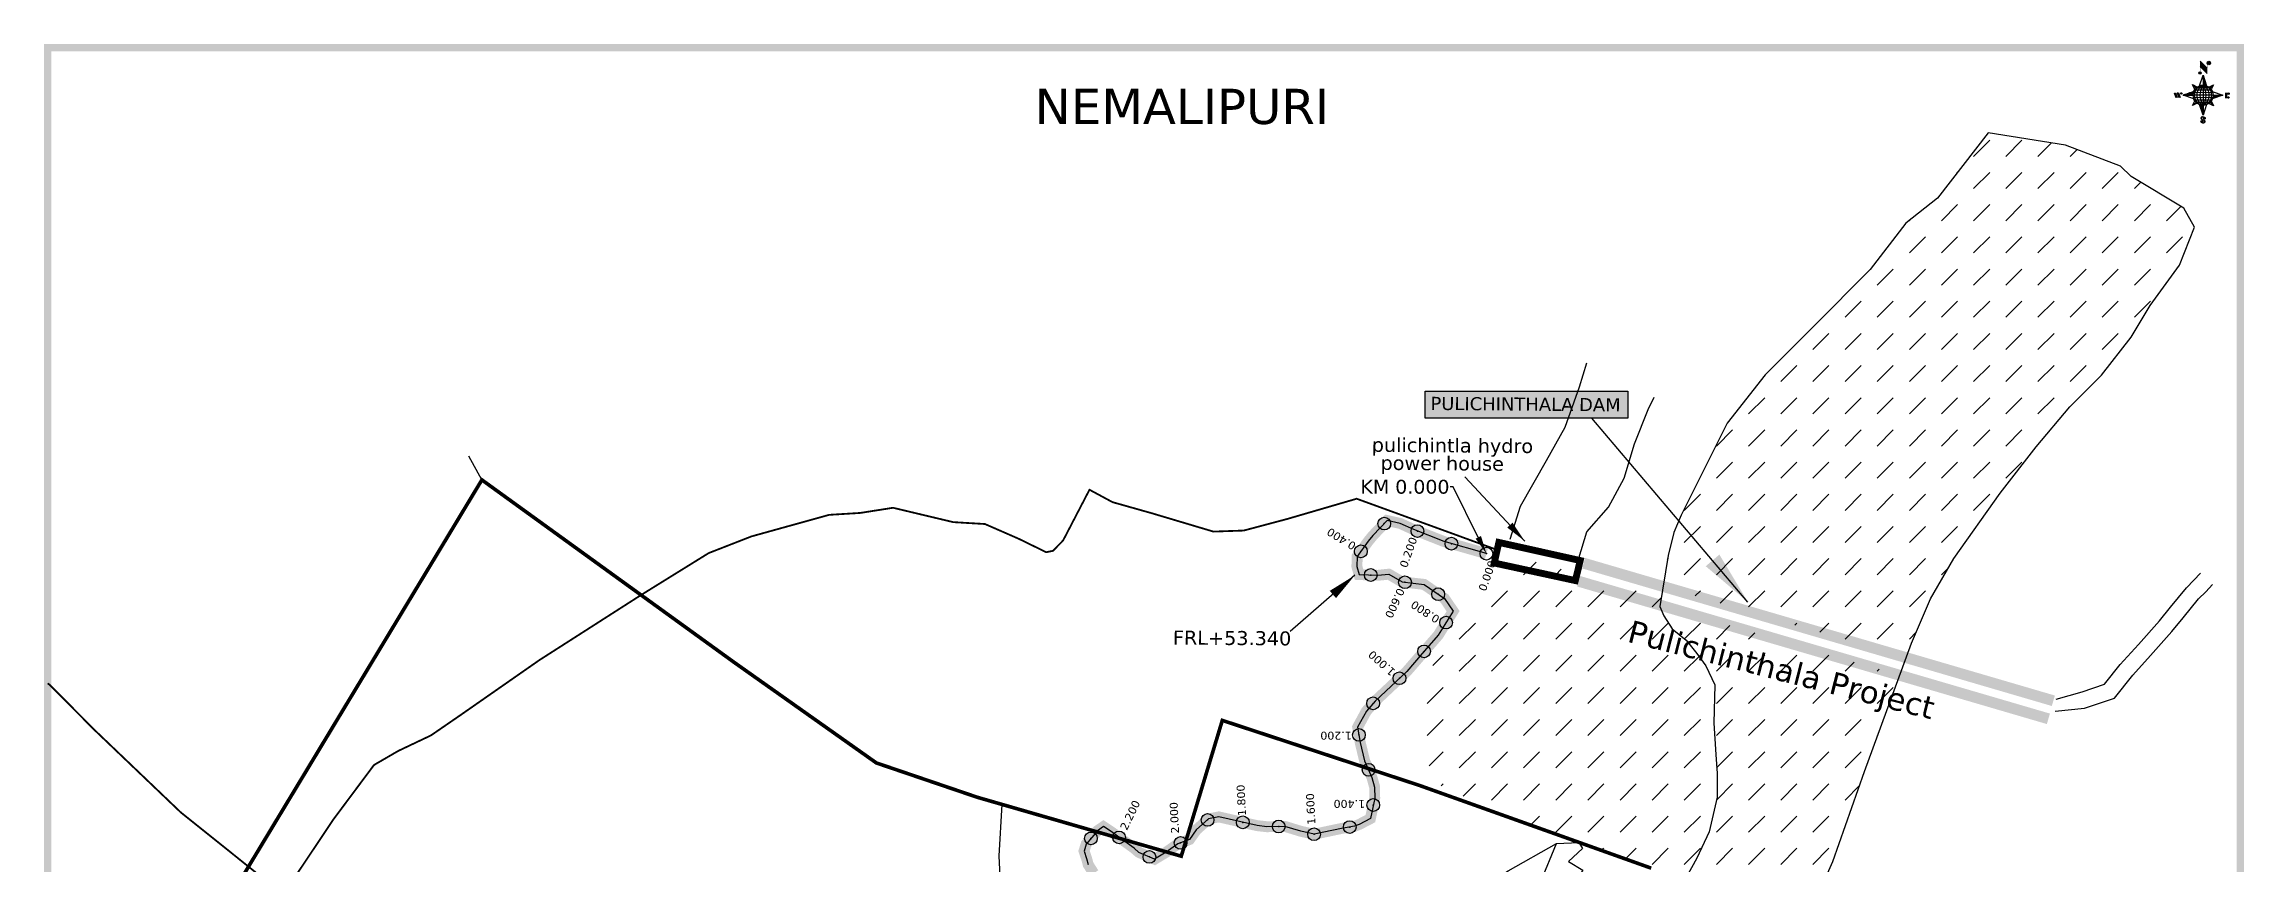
# Model space of a CAD drawing. Header units: inches. Extents: x 394917 to 400966, y 1849701 to 1856199.
# Drawn here: x 394917 to 400966, y 1853947 to 1856199 of the extents above; entities that cross this region are included whole.
import ezdxf
from ezdxf import colors
from ezdxf.entities.mleader import LeaderData, LeaderLine
from ezdxf.math import Vec2, Vec3

# ---------------------------------------------------------------- set-up
doc = ezdxf.new("R2010")
doc.units = ezdxf.units.IN
doc.header["$MEASUREMENT"] = 0
doc.header["$PDMODE"] = 32
doc.header["$PDSIZE"] = 35
for name, color, linetype in [('BND', 6, 'Continuous'), ('bord', 1, 'Continuous'), ('FRL', 3, 'Continuous'), ('points', 161, 'Continuous'), ('ROAD', 1, 'Continuous'), ('ROADS', 50, 'Continuous'), ('SY.AREA', 7, 'Continuous'), ('TEXT', 7, 'Continuous')]:
    doc.layers.add(name, color=color, linetype=linetype)
doc.styles.get("Standard").update_dxf_attribs({"font": 'verdana.ttf'})
doc.linetypes.add('FENCELINE2', pattern='A,0.25,-0.1,[132,ltypeshp.shx,S=0.1,R=0,X=-0.1,Y=0],-0.1,1', length=1.45)
doc.dimstyles.get("Standard").update_dxf_attribs({"dimtxt": 0.18, "dimasz": 0.18, "dimexe": 0.18, "dimexo": 0.0625, "dimgap": 0.09, "dimtad": 0, "dimtih": 1, "dimtoh": 1, "dimdec": 4, "dimzin": 0, "dimdsep": 46, "dimtxsty": 'Standard', "dimcen": 0.09, "dimadec": 0, "dimazin": 0, "dimtfac": 1, "dimtdec": 4, "dimtofl": 0, "dimtmove": 0, "dimatfit": 3, "dimfxl": 1, "dimtolj": 1, "dimtzin": 0, "dimarcsym": 0})
pattern_1 = [(267.297113149, (-8720374.938, 50637915.138), (10.5367255337, -0.497431438), [])]
pattern_2 = [(357.297113149, (-8720374.938, 50637915.138), (0.497431438, 10.5367255337), [])]

# ---------------------------------------------------------------- blocks, each defined once
blk = doc.blocks.new('*X23')
at = {"color": 0, "linetype": 'Continuous'}
for p, q in [((6321.6, 240.5), (6322.3, 241.2)), ((6321.6, 240.3), (6322.3, 241)), ((6321.6, 240.1), (6322.3, 240.8)), ((6321.6, 239.9), (6322.4, 240.7)), ((6321.6, 239.8), (6322.4, 240.6)), ((6321.6, 239.6), (6322.5, 240.5)), ((6321.6, 239.4), (6322.5, 240.3)), ((6321.6, 239.2), (6322.6, 240.2)), ((6321.7, 239.1), (6322.6, 240.1)), ((6321.8, 240.8), (6322.4, 241.4)), ((6321.8, 239), (6322.7, 240)), ((6321.8, 239), (6322.8, 239.9)), ((6321.9, 238.9), (6322.9, 239.8)), ((6322, 238.8), (6323, 239.7)), ((6322.1, 241.3), (6322.4, 241.6)), ((6322.1, 238.7), (6323.1, 239.6)), ((6322.2, 238.6), (6323.1, 239.6)), ((6322.3, 238.5), (6323.2, 239.5)), ((6322.4, 238.5), (6323.3, 239.4)), ((6322.5, 238.4), (6323.4, 239.3)), ((6322.7, 238.4), (6323.6, 239.3)), ((6322.8, 238.3), (6323.7, 239.2)), ((6322.9, 238.3), (6323.8, 239.1)), ((6323.1, 238.2), (6323.9, 239.1)), ((6323.2, 238.2), (6324, 239)), ((6323.3, 238.2), (6324.2, 239)), ((6323.5, 238.1), (6324.3, 238.9)), ((6323.7, 238.1), (6324.4, 238.9)), ((6323.8, 238.1), (6324.6, 238.8)), ((6324.1, 238.2), (6324.7, 238.8)), ((6324.3, 238.3), (6324.9, 238.8)), ((6324.6, 238.3), (6325.1, 238.8)), ((6324.8, 238.4), (6325.2, 238.8)), ((6325.1, 238.5), (6325.4, 238.8)), ((6325.4, 238.6), (6325.6, 238.8))]:
    blk.add_line(p, q, dxfattribs=at)
blk = doc.blocks.new('*X22')
at = {"color": 0, "linetype": 'Continuous'}
for p, q in [((6324.4, 240.3), (6324.5, 240.4)), ((6324.6, 240.3), (6324.8, 240.5)), ((6324.7, 240.2), (6325, 240.5)), ((6324.8, 240.2), (6325.2, 240.6)), ((6325, 240.1), (6325.5, 240.6)), ((6325.1, 240.1), (6325.6, 240.6)), ((6325.2, 240), (6325.8, 240.6)), ((6325.3, 240), (6326, 240.6)), ((6325.4, 239.9), (6326.1, 240.6)), ((6325.5, 239.8), (6326.2, 240.5)), ((6325.6, 239.8), (6326.3, 240.5)), ((6325.7, 239.7), (6326.5, 240.4)), ((6325.9, 239.6), (6326.6, 240.3)), ((6326, 239.5), (6326.7, 240.3)), ((6326, 239.4), (6326.8, 240.2)), ((6326.1, 239.3), (6327, 240.2)), ((6326.2, 239.3), (6327.1, 240.1)), ((6326.3, 239.2), (6327.1, 240)), ((6326.4, 239.1), (6327.2, 239.9)), ((6326.5, 239), (6327.3, 239.8)), ((6326.5, 238.9), (6327.4, 239.7)), ((6326.6, 238.8), (6327.5, 239.6)), ((6326.7, 238.7), (6327.5, 239.5)), ((6326.8, 238.6), (6327.6, 239.4)), ((6326.8, 238.5), (6327.7, 239.3)), ((6326.8, 236.5), (6327.4, 237)), ((6326.9, 238.3), (6327.8, 239.2)), ((6326.9, 238.2), (6327.9, 239.1)), ((6326.9, 236.8), (6327.6, 237.4)), ((6327, 238.1), (6327.8, 239)), ((6327, 237.9), (6327.8, 238.8)), ((6327, 237.8), (6327.8, 238.6)), ((6327, 237.6), (6327.8, 238.4)), ((6327, 237.4), (6327.8, 238.2)), ((6327, 237.3), (6327.8, 238)), ((6327, 237.1), (6327.8, 237.9))]:
    blk.add_line(p, q, dxfattribs=at)
blk = doc.blocks.new('H')
at = {"layer": 'bord', "extrusion": (0.000427885, 0.004792, 0.999988)}
h = blk.add_hatch(dxfattribs=at)
h.set_pattern_fill('LINE', color=8, scale=84.387686, angle=-2.7029, style=0)
h.set_pattern_definition(pattern_2)
h.paths.add_polyline_path([(-492, 786, -0.090992), (-448, 775), (-486, 912)])
h = blk.add_hatch(dxfattribs=at)
h.set_pattern_fill('LINE', color=8, scale=84.387686, angle=-92.7029, style=0)
h.set_pattern_definition(pattern_1)
h.paths.add_polyline_path([(-625, 665, -0.090992), (-615, 710), (-751, 671)])
h = blk.add_hatch(dxfattribs=at)
h.set_pattern_fill('LINE', color=8, scale=84.387686, angle=-92.7029, style=0)
h.set_pattern_definition(pattern_1)
h.paths.add_polyline_path([(-246, 647), (-372, 653, -0.090992), (-382, 609)])
h = blk.add_hatch(dxfattribs=at)
h.set_pattern_fill('LINE', color=8, scale=84.387686, angle=-2.7029, style=0)
h.set_pattern_definition(pattern_2)
h.paths.add_polyline_path([(-504, 533, -0.090992), (-549, 543), (-510, 406)])
for p, q in [((-538, 774, -1216), (-487, 906, -1216)), ((-519, 1020, -1217), (-435, 927, -1216)), ((-516, 1087, -1217), (-432, 994, -1217)), ((-487, 906, -1216), (-493, 780, -1216)), ((-487, 906, -1216), (-448, 769, -1216)), ((-865, 701, -1215), (-847, 638, -1215)), ((-847, 700, -1215), (-829, 637, -1215)), ((-829, 699, -1215), (-811, 636, -1215)), ((-829, 699, -1215), (-811, 698, -1215)), ((-811, 698, -1215), (-794, 635, -1215)), ((-752, 665, -1215), (-615, 704, -1215)), ((-752, 665, -1215), (-625, 659, -1215)), ((-619, 614, -1215), (-752, 665, -1215)), ((-639, 526, -1214), (-606, 585, -1215)), ((-639, 526, -1214), (-593, 568, -1215)), ((-627, 794, -1216), (-567, 760, -1216)), ((-627, 794, -1216), (-584, 747, -1215)), ((-599, 731, -1215), (-627, 794, -1216)), ((-421, 753, -1216), (-359, 781, -1216)), ((-359, 781, -1216), (-405, 739, -1216)), ((-399, 576, -1215), (-371, 513, -1214)), ((-359, 781, -1216), (-392, 721, -1215)), ((-246, 641, -1215), (-383, 603, -1215)), ((-379, 693, -1215), (-246, 641, -1215)), ((-373, 647, -1215), (-246, 641, -1215)), ((-213, 669, -1215), (-217, 601, -1215)), ((-197, 600, -1215), (-194, 668, -1215)), ((-577, 553, -1215), (-639, 526, -1214)), ((-511, 400, -1214), (-549, 537, -1214)), ((-460, 533, -1215), (-511, 400, -1214)), ((-505, 527, -1214), (-511, 400, -1214)), ((-371, 513, -1214), (-431, 546, -1215)), ((-371, 513, -1214), (-414, 560, -1215))]:
    blk.add_line(p, q, dxfattribs=at)
at = {"layer": 'bord', "color": 8, "linetype": 'ByBlock', "extrusion": (0.000427885, 0.004792, 0.999988)}
for p, q in [((-373, 647, -1215), (-625, 659, -1215)), ((-378, 616, -1215), (-623, 628, -1215)), ((-375, 679, -1215), (-620, 691, -1215)), ((-392, 585, -1215), (-611, 595, -1215)), ((-386, 711, -1215), (-605, 722, -1215)), ((-420, 555, -1215), (-587, 562, -1215)), ((-411, 744, -1216), (-578, 752, -1216)), ((-493, 780, -1216), (-505, 527, -1214))]:
    blk.add_line(p, q, dxfattribs=at)
at = {"layer": 'bord', "extrusion": (0.000427885, 0.004792, 0.999988), "elevation": -1212}
for points, const_width in [([(-530, 950, 1), (-520, 939, 1)], 14.8), ([(-414, 1073, 1), (-398, 1058, 1)], 22.3), ([(-776, 697, 1), (-769, 690, 1)], 8.9), ([(-180, 618, 1), (-173, 611, 1)], 9.79), ([(-178, 667, 1), (-171, 660, 1)], 9.79), ([(-525, 322, 1), (-533, 329, 1)], 11.1), ([(-490, 362, 1), (-498, 369, 1)], 11.1)]:
    blk.add_lwpolyline(points, format="xyb", close=True, dxfattribs=dict(at, const_width=const_width))
for points, const_width in [([(-522, 960), (-516, 1093)], 1.61), ([(-434, 933), (-428, 1066)], 1.61), ([(-870, 707), (-846, 706)], 0.642), ([(-829, 643), (-855, 644)], 0.642), ([(-829, 643), (-821, 678)], 0.642), ([(-811, 642), (-784, 641)], 0.642), ([(-793, 641), (-782, 694)], 0.642), ([(-177, 605), (-226, 607)], 0.706), ([(-223, 676), (-174, 673)], 0.706), ([(-195, 645), (-185, 644)], 0.706)]:
    blk.add_lwpolyline(points, dxfattribs=dict(at, const_width=const_width))
for points in [[(-537, 317), (-531, 310), (-520, 307), (-505, 307), (-494, 310), (-486, 318), (-487, 326), (-491, 333), (-494, 336), (-503, 341), (-522, 347), (-530, 352), (-534, 355), (-537, 363), (-537, 373), (-530, 381), (-520, 384), (-504, 384), (-493, 380), (-487, 373)], [(-522, 348), (-526, 354), (-528, 361), (-528, 371), (-526, 375), (-521, 381), (-515, 384)], [(-505, 307), (-499, 312), (-497, 319), (-497, 327), (-501, 335), (-509, 343)]]:
    blk.add_lwpolyline(points, dxfattribs=at)
at = {"layer": 'bord', "extrusion": (0.000427885, 0.004792, 0.999988)}
for centre, radius in [((-525, 944, -1212), 14.8), ((-406, 1065, -1212), 22.3), ((-773, 694, -1212), 8.9), ((-498, 659, -1212), 127), ((-177, 615, -1212), 9.79), ((-174, 663, -1212), 9.79), ((-529, 325, -1212), 11.1), ((-494, 365, -1212), 11.1)]:
    blk.add_circle(centre, radius, dxfattribs=at)
at = {"layer": 'bord', "color": 8, "linetype": 'ByBlock', "extrusion": (0.000427885, 0.004792, 0.999988)}
for centre, radius, start, end in [((-482, 658, -1212), 128, 94.9254, 259.6691), ((-437, 656, -1212), 141, 113.2864, 241.308), ((-316, 651, -1212), 222, 142.5892, 212.0053), ((-560, 662, -1212), 141, 293.2864, 61.308), ((-681, 668, -1212), 222, 322.5892, 32.0053), ((-515, 660, -1212), 128, 274.9254, 79.6691)]:
    blk.add_arc(centre, radius, start, end, dxfattribs=at)
at = {"layer": 'bord', "extrusion": (0.000427885, 0.004792, 0.999988)}
for points in [[(-516, 1093, -1212), (-431, 1000, -1212), (-519, 1026, -1212), (-434, 933, -1212)], [(-864, 707, -1212), (-846, 706, -1212), (-846, 644, -1212), (-829, 643, -1212)], [(-829, 705, -1212), (-811, 704, -1212), (-811, 642, -1212), (-793, 641, -1212)], [(-193, 674, -1212), (-197, 606, -1212), (-213, 675, -1212), (-216, 607, -1212)]]:
    blk.add_solid(points, dxfattribs=at)
at = {"layer": 'bord', "extrusion": (0.000427885, 0.004792, 0.999988), "xscale": 7.977342409717546, "yscale": 7.977342408231451, "zscale": 7.977342408476333, "rotation": 138.0840426661453}
for name, p in [('*X22', (38301, -31929, -1212)), ('*X23', (38314, -31951, -1212))]:
    blk.add_blockref(name, p, dxfattribs=at)

msp = doc.modelspace()

# ---------------------------------------------------------------- hatches: boundary and pattern name
h = msp.add_hatch()
h.set_pattern_fill('DASH', color=4, scale=500, angle=45)
h.paths.add_polyline_path([(399648.9, 1855290.3), (399544.8, 1855157.5), (399418.3, 1854904.9), (399398, 1854857.5), (399382.2, 1854794.4), (399368.4, 1854709), (400037, 1854513.4), (400051.7, 1854553.4), (400103.9, 1854675.2), (400167.8, 1854785.3), (400295.4, 1854965), (400394.1, 1855092.5), (400486.9, 1855202.6), (400574, 1855289.6), (400655.2, 1855393.9), (400707.5, 1855480.9), (400788.7, 1855591), (400829.3, 1855695.3), (400800.3, 1855747.5), (400655.2, 1855834.5), (400626.2, 1855863.4), (400475.3, 1855921.4), (400262, 1855954.7), (400123.2, 1855775.6), (400036.4, 1855706.3), (399938.1, 1855579.2), (399782, 1855423.2)])
h.paths.add_polyline_path([(399922.5, 1854201.1), (400019.3, 1854464.9), (399360.2, 1854657.8), (399359.5, 1854653.6), (399370.8, 1854628.7), (399393.4, 1854592.6), (399431.8, 1854561), (399461.2, 1854524.9), (399486.1, 1854491), (399510.9, 1854439.1), (399508.6, 1854333.1), (399513.2, 1854247.3), (399517.7, 1854195.4), (399517.7, 1854129.9), (399495.1, 1854035.1), (399461.5, 1853962.7), (399426.1, 1853898.7), (399756.9, 1853764.7), (399759.3, 1853772.8), (399801.7, 1853877.8), (399834.9, 1853953.3)])
h.paths.add_polyline_path([(399756.9, 1853764.7), (399426.1, 1853898.7), (399343.9, 1853750), (399263.5, 1853571.4), (399239.7, 1853370.5), (399220.4, 1853181.5), (399229.4, 1853051.9), (399268, 1852935.8), (399303.8, 1852807.7), (399323.1, 1852715.6), (399355.9, 1852663.3), (399408, 1852504), (399435.5, 1852295.4), (399444.3, 1852095.2), (399425.1, 1851906.9), (399354.7, 1851736.8), (399314.8, 1851679.3), (399208.3, 1851550.6), (399103.4, 1851439.9), (398851.1, 1851234.4), (398759, 1851183.3), (398642, 1851136.6), (398430, 1851062.1), (398310.6, 1851006.6), (398217.3, 1850949.8), (398099.3, 1850866.9), (397882, 1850781.9), (397832.4, 1850725.1), (397804.7, 1850668.3), (397772.7, 1850586.8), (397755.2, 1850512.6), (397725.6, 1850420.7), (397686.4, 1850352.5), (397660.9, 1850321.3), (397741.8, 1850325.6), (397910.4, 1850344.2), (397995.9, 1850366.3), (398046, 1850387.1), (398124.4, 1850467), (398253.1, 1850527), (398453.4, 1850613.8), (398605.1, 1850696.7), (398776.7, 1850770.7), (398912.1, 1850837.5), (399129.8, 1850947), (399345.5, 1851093.7), (399447, 1851144.3), (399656.3, 1851546), (399796.8, 1851759.2), (399813.2, 1851864.9), (399835.8, 1852149.9), (399859.2, 1852292.8), (399859.2, 1852365.6), (399847.5, 1852406.5), (399803.7, 1852514.3), (399735, 1852682), (399669.1, 1852885.3), (399610.5, 1853028.4), (399606.8, 1853088.8), (399610.5, 1853132.7), (399625.1, 1853189.3), (399657.4, 1853422.3)])
h.paths.add_polyline_path([(397621.1, 1850272.7), (397440.6, 1850242.4), (397285.9, 1850243.2), (397222.7, 1850203.9), (397132.9, 1850125.4), (397007.8, 1849982.1), (396842.7, 1849749.6), (396835.8, 1849711), (397345.4, 1849711), (397493.6, 1849874.6), (397666.7, 1850001.3), (397769.7, 1850075.5), (397872.7, 1850221.3), (397978.5, 1850318.4), (398046, 1850387.1), (397995.9, 1850366.3), (397910.4, 1850344.2), (397741.8, 1850325.6), (397660.9, 1850321.3)])
h.paths.add_polyline_path([(399238, 1854525.8), (400117.9, 1854301.2), (400148.3, 1854420.7), (399268.5, 1854645.2)], flags=9)
h.paths.add_polyline_path([(399714.4, 1851885.1), (399593.7, 1852816.5), (399470.4, 1852800.5), (399591.1, 1851869.1)], flags=24)
h = msp.add_hatch(color=2)
h.dxf.hatch_style = 1
h.paths.add_polyline_path([(398714.1, 1855245.5), (399271.3, 1855245.5), (399271.3, 1855171.5), (398714.1, 1855171.5)])
h = msp.add_hatch()
h.set_pattern_fill('DASH', color=4, scale=500, angle=45)
h.paths.add_polyline_path([(399510.9, 1854439.1), (399486.1, 1854491), (399461.2, 1854524.9), (399431.8, 1854561), (399393.4, 1854592.6), (399370.8, 1854628.7), (399359.5, 1854653.6), (399363.7, 1854679.4), (399002.4, 1854780.6), (398952.3, 1854780.3), (398868.6, 1854653.3), (398831.6, 1854614.7), (398788.1, 1854571.3), (398738.2, 1854498.9), (398705.9, 1854409.8), (398702.7, 1854310.1), (398723.6, 1854221.7), (398742.9, 1854168.6), (398931.8, 1854079.4), (399336, 1853935.2), (399420, 1853901.2), (399435.4, 1853915.5), (399461.5, 1853962.7), (399495.1, 1854035.1), (399517.7, 1854129.9), (399517.7, 1854195.4), (399513.2, 1854247.3), (399508.6, 1854333.1)])
h.paths.add_polyline_path([(398971.6, 1854484.1), (399319.2, 1854481.3), (399319.7, 1854541.4), (398972.1, 1854544.2)], flags=24)

# ---------------------------------------------------------------- linework, layer by layer
for points, const_width in [([(394927.2, 1856188.7), (400955.8, 1856188.7), (400955.8, 1849711), (394927.2, 1849711)], 20), ([(400955.8, 1856188.7), (400741.9, 1856188.7), (400741.9, 1855956.3), (400955.8, 1855956.3)], 0.175)]:
    msp.add_lwpolyline(points, close=True, dxfattribs=dict(const_width=const_width))
at = {"color": 4}
for points in [[(399801.7, 1853877.8), (399834.9, 1853953.3), (399922.5, 1854201.1), (400051.7, 1854553.4), (400103.9, 1854675.2), (400167.8, 1854785.3), (400295.4, 1854965), (400394.1, 1855092.5), (400486.9, 1855202.6), (400574, 1855289.6), (400655.2, 1855393.9), (400707.5, 1855480.9), (400788.7, 1855591), (400829.3, 1855695.3), (400800.3, 1855747.5), (400655.2, 1855834.5), (400626.2, 1855863.4), (400475.3, 1855921.4), (400262, 1855954.7), (400123.2, 1855775.6), (400036.4, 1855706.3), (399938.1, 1855579.2), (399782, 1855423.2), (399782, 1855423.2), (399648.9, 1855290.3), (399544.8, 1855157.5), (399418.3, 1854904.9), (399398, 1854857.5), (399382.2, 1854794.4), (399359.5, 1854653.6), (399370.8, 1854628.7), (399393.4, 1854592.6), (399431.8, 1854561), (399461.2, 1854524.9), (399486.1, 1854491), (399510.9, 1854439.1), (399508.6, 1854333.1), (399513.2, 1854247.3), (399517.7, 1854195.4), (399517.7, 1854129.9), (399495.1, 1854035.1), (399461.5, 1853962.7), (399343.9, 1853750)], [(398948.1, 1854838.8), (398976.6, 1854929.9), (399047.8, 1855055.2), (399099.2, 1855146.3), (399139.1, 1855257.4), (399159, 1855322.9)], [(399137, 1854786.2), (399159, 1854858.7), (399218.9, 1854927), (399261.7, 1855006.8), (399290.2, 1855100.8), (399327.3, 1855194.7), (399344.4, 1855228.9)]]:
    msp.add_lwpolyline(points, dxfattribs=at)
at = {"color": 2}
msp.add_lwpolyline([(398714.1, 1855245.5), (399271.3, 1855245.5), (399271.3, 1855171.5), (398714.1, 1855171.5)], close=True, dxfattribs=at)
at = {"color": 5, "const_width": 18.9}
msp.add_lwpolyline([(398904.4, 1854773.3), (398917.1, 1854829.9), (399140.9, 1854780.1), (399127.3, 1854725.1), (398904.4, 1854773.3)], dxfattribs=at)
at = {"color": 0, "linetype": 'FENCELINE2', "ltscale": 80, "const_width": 30}
for points in [[(399150, 1854772.9), (400441.6, 1854395)], [(399136.4, 1854723.3), (400428, 1854345.4)]]:
    msp.add_lwpolyline(points, dxfattribs=at)
at = {"color": 1}
for points in [[(400449.2, 1854399.5), (400520.5, 1854419.7), (400582.6, 1854440.4), (400625.2, 1854494.9), (400675.3, 1854549.3), (400733.1, 1854614.7), (400763.7, 1854651.8), (400807.3, 1854705.1), (400828, 1854725.8), (400846.6, 1854745.4)], [(400447, 1854366.6), (400527.5, 1854374.2), (400610, 1854401.7), (400659.8, 1854465.5), (400709, 1854518.9), (400767.6, 1854585.2), (400798.7, 1854623), (400841, 1854674.6), (400860.5, 1854694.2), (400879.5, 1854714.3)]]:
    msp.add_lwpolyline(points, dxfattribs=at)
at = {"layer": 'BND', "lineweight": 30}
msp.add_lwpolyline([(396121.1, 1855001.6), (396084.8, 1855067)], dxfattribs=at)
at = {"layer": 'BND', "lineweight": 30, "const_width": 10}
msp.add_lwpolyline([(399336, 1853935.2), (398699.3, 1854162.3), (398383.2, 1854266.5), (398156.8, 1854341.1), (398043.9, 1853968.1), (397483.2, 1854129.9), (397205.7, 1854224.2), (396814.9, 1854500.3), (396121.1, 1855001.6), (395438.7, 1853871.9)], dxfattribs=at)
at = {"layer": 'FRL', "color": 84, "const_width": 30}
msp.add_lwpolyline([(397803.2, 1853921.3), (397788, 1853945.1), (397783.8, 1853961.4), (397776.6, 1853982.3), (397782.5, 1854001.5), (397813.8, 1854038.2), (397830.1, 1854049.3), (397850.9, 1854035.5), (397882.7, 1854012.8), (397914.7, 1853989.7), (397927.3, 1853978.6), (397970.7, 1853959.9), (398002.1, 1853978.7), (398034.3, 1854001.6), (398066.5, 1854013.8), (398085.3, 1854040.3), (398119.2, 1854070.3), (398147.2, 1854076), (398252.5, 1854052), (398279.4, 1854049), (398328.9, 1854049.9), (398373, 1854036.4), (398409.2, 1854028.4), (398484.6, 1854044.3), (398520.2, 1854050.3), (398532.9, 1854055.1), (398563.9, 1854071.3), (398575.8, 1854127.6), (398575.6, 1854158), (398568.1, 1854184.6), (398548, 1854230.2), (398536, 1854280), (398528.9, 1854322.5), (398552.8, 1854366.6), (398576.6, 1854393.7), (398664, 1854475.6), (398706.4, 1854524.6), (398750.4, 1854575), (398791.3, 1854641.1), (398767.7, 1854675.7), (398711.3, 1854714.7), (398651.2, 1854721.3), (398614.5, 1854742.7), (398584.3, 1854739.5), (398532.7, 1854741.7), (398526.8, 1854763.9), (398527.7, 1854791.5), (398558.2, 1854833.3), (398571, 1854848.9), (398610, 1854890), (398610, 1854890), (398646, 1854882), (398683, 1854865), (398767, 1854832), (398883, 1854799)], dxfattribs=at)
at = {"layer": 'FRL', "color": 82}
msp.add_lwpolyline([(398883, 1854799), (398767, 1854832), (398683, 1854865), (398646, 1854882), (398610, 1854890), (398610, 1854890), (398571, 1854848.9), (398558.2, 1854833.3), (398527.7, 1854791.5), (398526.8, 1854763.9), (398532.7, 1854741.7), (398584.3, 1854739.5), (398614.5, 1854742.7), (398651.2, 1854721.3), (398711.3, 1854714.7), (398767.7, 1854675.7), (398791.3, 1854641.1), (398750.4, 1854575), (398706.4, 1854524.6), (398664, 1854475.6), (398576.6, 1854393.7), (398552.8, 1854366.6), (398528.9, 1854322.5), (398536, 1854280), (398548, 1854230.2), (398568.1, 1854184.6), (398575.6, 1854158), (398575.8, 1854127.6), (398563.9, 1854071.3), (398532.9, 1854055.1), (398520.2, 1854050.3), (398484.6, 1854044.3), (398409.2, 1854028.4), (398373, 1854036.4), (398328.9, 1854049.9), (398279.4, 1854049), (398252.5, 1854052), (398147.2, 1854076), (398119.2, 1854070.3), (398085.3, 1854040.3), (398066.5, 1854013.8), (398034.3, 1854001.6), (398002.1, 1853978.7), (397970.7, 1853959.9), (397927.3, 1853978.6), (397914.7, 1853989.7), (397882.7, 1854012.8), (397850.9, 1854035.5), (397830.1, 1854049.3), (397813.8, 1854038.2), (397782.5, 1854001.5), (397776.6, 1853982.3), (397783.8, 1853961.4), (397788, 1853945.1)], dxfattribs=at)
at = {"layer": 'points'}
for p in [(398602, 1854881.6), (398693.1, 1854861), (398537.7, 1854805.3), (398786.8, 1854826.4), (398883, 1854799), (398565, 1854740.4), (398659, 1854720.4), (398750.3, 1854687.7), (398771.9, 1854609.7), (398711.5, 1854530.4), (398643.9, 1854456.8), (398571.5, 1854387.9), (398532.4, 1854301.3), (398559, 1854205.3), (398571.8, 1854108.7), (398116.4, 1854067.8), (398213.2, 1854061), (398312, 1854049.6), (398507.2, 1854048.1), (397795.5, 1854016.8), (397873, 1854019.7), (398042.2, 1854004.6), (398409.1, 1854028.4), (397956.5, 1853966)]:
    msp.add_point(p, dxfattribs=at)
at = {"layer": 'ROAD'}
msp.add_lwpolyline([(397550.4, 1854110.5), (397542.5, 1853968.7), (397548.1, 1853858.3), (397629.7, 1853724.1), (397722.1, 1853571.1), (397785.3, 1853505.9), (397802.3, 1853460), (397801, 1853408.4), (397743.8, 1853237.3), (397685, 1853101.7), (397655.4, 1853007.8), (397710, 1852933), (397807.8, 1852797.1), (397830.8, 1852735.5), (397827.1, 1852671.5), (397866, 1852523.2), (397938.8, 1852377.2), (397960, 1852336), (398016.8, 1852308), (398088, 1852235.4), (398152, 1852128.1), (398204.8, 1852021.9), (398193.9, 1851910.1)], dxfattribs=at)
at = {"layer": 'ROADS', "color": 40, "const_width": 5}
msp.add_lwpolyline([(398911.6, 1854809.7), (398526.2, 1854949.9), (398336, 1854894.5), (398215.8, 1854862.5), (398132.3, 1854859.6), (397963.1, 1854910), (397854.9, 1854940.5), (397791.6, 1854974.6), (397719, 1854835.1), (397691.2, 1854806.8), (397672.6, 1854803), (397597, 1854839.9), (397504.2, 1854880.4), (397417, 1854885.6), (397251.6, 1854925), (397160.9, 1854910.8), (397075.9, 1854905.6), (396862.2, 1854846.4), (396744.7, 1854800.6), (396559.3, 1854685.8), (396279.1, 1854506.6), (396062.4, 1854355.7), (395981, 1854299.8), (395891.7, 1854257.5), (395824.5, 1854218.6), (395712.9, 1854069.1), (395575, 1853863.1), (395293.6, 1854088.1), (395054.7, 1854316.1), (394932.2, 1854439.6), (394927.2, 1854442.4)], dxfattribs=at)
at = {"layer": 'SY.AREA'}
msp.add_lwpolyline([(398853, 1853851.4), (398887.6, 1853892.4), (398942.6, 1853927.8), (399075.2, 1854002.7), (399137.2, 1854006.1), (399146.7, 1853989.4), (399108.5, 1853953.3), (399148, 1853929.8), (399094.4, 1853845.5), (399072.5, 1853848.5), (399092.4, 1853870.5), (399032.1, 1853898.6), (399075.2, 1854002.7)], dxfattribs=at)

# ---------------------------------------------------------------- block references
at = {"xscale": 0.2155626768521142, "yscale": 0.2155626768521142, "zscale": 0.2155626768521142, "rotation": 2.5795868384526}
msp.add_blockref('H', (400967, 1855922.4, 261.8), dxfattribs=at)

# ---------------------------------------------------------------- texts
at = {"color": 1, "linetype": 'FENCELINE2', "ltscale": 80}
msp.add_text('PULICHINTHALA DAM', height=35.948, rotation=359.53811, dxfattribs=at).set_placement((398728.9, 1855193.9))
at = {"layer": 'points', "color": 1}
for s, rotation, p in [('0.400', 148.47336, (398526.7, 1854826.1)), ('0.200', 70.40707, (398664.2, 1854758.3)), ('0.000', 70.40707, (398880.9, 1854693.8)), ('0.600', 245.29963, (398639.3, 1854706.8)), ('0.800', 147.15104, (398756.8, 1854624.7)), ('1.000', 138.38427, (398634.7, 1854477.5)), ('1.200', 179.99133, (398512.7, 1854310.1)), ('1.800', 92.96844, (398222.1, 1854079)), ('1.600', 92.96844, (398413, 1854055.2)), ('1.400', 179.99133, (398549.2, 1854122.7)), ('2.200', 64.29489, (397894.3, 1854037.2)), ('2.000', 92.96844, (398038.1, 1854031))]:
    msp.add_text(s, height=22, rotation=rotation, dxfattribs=at).set_placement(p)
at = {"layer": 'TEXT', "color": 5}
msp.add_text('NEMALIPURI', height=96.71, dxfattribs=at).set_placement((397640.9, 1855979.1))
for s, height, p in [('pulichintla hydro ', 38.489, (398567.5, 1855078.9)), (' power house', 38.489, (398574.9, 1855029.4)), ('FRL+53.340', 38.49, (398020.8, 1854549.5))]:
    msp.add_text(s, height=height, rotation=359.53811, dxfattribs=at).set_placement(p)
at = {"layer": 'TEXT', "color": 0}
msp.add_text('Pulichinthala Project', height=61.85, rotation=345.68391, dxfattribs=at).set_placement((399267.3, 1854557.6))

# ---------------------------------------------------------------- leaders
at = {"color": 0, "ltscale": 80}
msp.add_leader([(399601.8, 1854666.2), (399172.5, 1855171.5)], dimstyle='Standard', override={"dimasz": 150, "dimgap": 0.09, "dimtad": 0}, dxfattribs=at)
at = {"color": 0}
msp.add_leader([(398988.3, 1854833.5), (398823.7, 1855010.3)], dimstyle='Standard', override={"dimasz": 60, "dimgap": 0.09, "dimtad": 0}, dxfattribs=at)
at = {"color": 5}
msp.add_leader([(398521.1, 1854739.5), (398343.8, 1854584.9)], dimstyle='Standard', override={"dimasz": 80, "dimgap": 0.09, "dimtad": 0}, dxfattribs=at)
at = {"layer": 'TEXT', "color": 5}
ml = msp.add_multileader_mtext('Standard', dxfattribs=at)
ml.set_content('KM 0.000', color=5)
ml.set_leader_properties()
ml.build(insert=Vec2(0, 0))
ml.multileader.update_dxf_attribs({"arrow_head_size": 50})
ctx = ml.context
ctx.base_point, ctx.char_height, ctx.arrow_head_size, ctx.plane_origin = Vec3(398537.5, 1854982.4), 38, 50, Vec3(398725.2, 1854975.5)
ctx.text_align_type = 2
notes = []
notes.append((ctx, [(1, (1, 1, 0), (398791.4, 1854982.4), (-1, 0), 8, [(0, [(398883, 1854799)], 0, [])])]))
ctx.mtext.insert, ctx.mtext.alignment, ctx.mtext.flow_direction = Vec3(398781.4, 1855001.8), 3, 5
for ctx, leaders in notes:
    for number, flags, end, landing, length, lines in leaders:
        leader = LeaderData()
        leader.index, (leader.has_last_leader_line, leader.has_dogleg_vector, leader.attachment_direction) = number, flags
        leader.last_leader_point, leader.dogleg_vector, leader.dogleg_length = Vec3(end), Vec3(landing), length
        for number, points, colour, breaks in lines:
            line = LeaderLine()
            line.index, line.vertices, line.color, line.breaks = number, Vec3.list(points), colors.encode_raw_color(colour), breaks
            leader.lines.append(line)
        ctx.leaders.append(leader)

doc.saveas('drawing.dxf')
